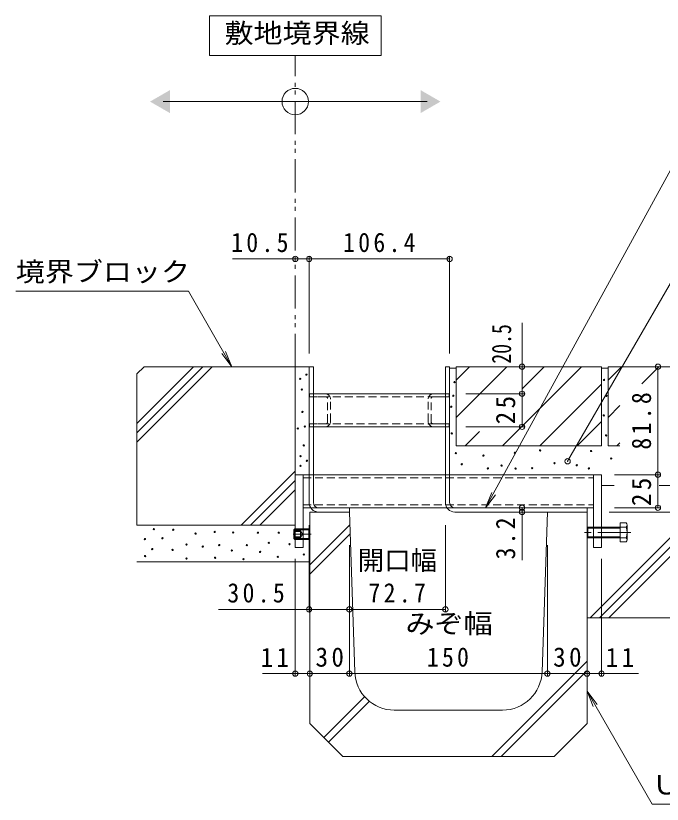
# Model space of a CAD drawing. Units: millimetres at full size, sheet at 1:5; some dimension numbers follow another scale. Extents: x -1680 to 1936, y -1318 to 1367.
# Drawn here: x 359 to 849, y -756 to -159 of the extents above; entities that cross this region are included whole.
import ezdxf
from ezdxf.enums import TextEntityAlignment as Align

# ---------------------------------------------------------------- set-up
doc = ezdxf.new("R2010")
doc.units = ezdxf.units.MM
doc.header["$LTSCALE"] = 5
doc.header["$PDMODE"] = 32
doc.header["$PDSIZE"] = 4
for name, pattern in [('CHAIN1', [8, 5, -1, 1, -1]), ('DASHED1', [1.8, 1.2, -0.6]), ('DOUBLE_CHAIN1', [8.8, 5, -1, 0.6, -0.6, 0.6, -1])]:
    doc.linetypes.add(name, pattern=pattern)
for name, color, linetype, lineweight in [('4-0_通り芯', 7, 'Continuous', 9), ('4-3_寸法', 7, 'DASHED1', 9), ('4-4_文字', 7, 'Continuous', 9), ('4-5_建具', 7, 'Continuous', 9), ('4-E_見え係り', 7, 'Continuous', 9), ('4-F_断熱材', 6, 'Continuous', 5)]:
    doc.layers.add(name, color=color, linetype=linetype, lineweight=lineweight)
doc.styles.add('ＭＳ ゴシック', font='')
doc.styles.get('ＭＳ ゴシック').set_extended_font_data('MS Gothic')

msp = doc.modelspace()

# ---------------------------------------------------------------- linework, layer by layer
at = {"layer": '4-0_通り芯'}
for p, q in [((581.595, -424.783), (584.795, -424.783)), ((581.595, -527.583), (581.595, -424.783)), ((584.795, -527.583), (584.795, -424.783)), ((687.995, -424.783), (684.795, -424.783)), ((684.795, -527.583), (684.795, -424.783)), ((687.995, -527.583), (687.995, -424.783)), ((584.795, -445.283), (684.795, -445.283)), ((584.795, -470.283), (684.795, -470.283)), ((577.095, -506.583), (571.095, -506.583)), ((571.095, -506.583), (571.095, -561.583)), ((577.095, -506.583), (581.595, -506.583)), ((577.095, -561.583), (577.095, -506.583)), ((584.795, -506.583), (684.795, -506.583)), ((687.995, -506.583), (797.095, -506.583)), ((803.095, -506.583), (797.095, -506.583)), ((797.095, -506.583), (797.095, -561.583)), ((577.095, -531.583), (582.808, -531.583)), ((588.795, -531.583), (686.008, -531.583)), ((588.795, -534.783), (612.095, -534.783)), ((612.095, -531.583), (612.095, -534.783)), ((691.995, -531.583), (797.095, -531.583)), ((691.995, -534.783), (792.095, -534.783)), ((792.095, -534.783), (792.095, -531.583)), ((571.095, -561.583), (577.095, -561.583))]:
    msp.add_line(p, q, dxfattribs=at)
at = {"layer": '4-0_通り芯', "linetype": 'DASHED1'}
for p, q in [((584.795, -445.283), (581.595, -445.283)), ((581.595, -447.583), (687.995, -447.583)), ((684.795, -445.283), (687.995, -445.283)), ((581.595, -467.983), (687.995, -467.983)), ((584.795, -470.283), (581.595, -470.283)), ((684.795, -470.283), (687.995, -470.283)), ((581.595, -506.583), (584.795, -506.583)), ((684.795, -506.583), (687.995, -506.583)), ((577.095, -508.883), (797.095, -508.883)), ((577.095, -529.283), (797.095, -529.283)), ((582.808, -531.583), (588.795, -531.583)), ((686.008, -531.583), (691.995, -531.583))]:
    msp.add_line(p, q, dxfattribs=at)
at = {"layer": '4-0_通り芯', "color": 2}
for p, q in [((817.095, -543.083), (817.095, -557.483)), ((821.795, -543.083), (817.095, -543.083)), ((570.095, -548.283), (570.095, -554.883)), ((571.095, -548.283), (570.095, -548.283)), ((571.095, -549.083), (570.095, -549.083)), ((576.611, -547.583), (581.395, -547.583)), ((582.095, -548.283), (576.611, -548.283)), ((582.095, -548.283), (581.395, -547.583)), ((581.395, -547.583), (581.395, -555.583)), ((582.095, -548.283), (582.095, -554.883)), ((792.795, -546.283), (792.095, -546.983)), ((792.095, -546.983), (792.095, -553.583)), ((797.095, -546.983), (792.095, -546.983)), ((792.795, -546.283), (792.795, -554.283)), ((797.095, -546.283), (792.795, -546.283)), ((821.795, -546.283), (803.095, -546.283)), ((817.095, -546.983), (803.095, -546.983)), ((822.395, -556.147), (822.395, -544.947)), ((571.095, -549.583), (570.095, -549.583)), ((571.095, -553.583), (570.095, -553.583)), ((571.095, -554.083), (570.095, -554.083)), ((570.795, -555.583), (570.095, -554.883)), ((571.095, -554.883), (570.095, -554.883)), ((582.095, -554.883), (576.611, -554.883)), ((581.395, -555.583), (582.095, -554.883)), ((792.095, -553.583), (792.795, -554.283)), ((792.095, -553.583), (797.095, -553.583)), ((792.795, -554.283), (797.095, -554.283)), ((803.095, -553.583), (817.095, -553.583)), ((803.095, -554.283), (821.795, -554.283)), ((570.795, -555.583), (571.095, -555.583)), ((576.611, -555.583), (581.395, -555.583)), ((817.095, -557.483), (821.795, -557.483))]:
    msp.add_line(p, q, dxfattribs=at)
at = {"layer": '4-0_通り芯', "color": 2, "linetype": 'DASHED1'}
for p, q in [((570.795, -547.583), (570.795, -555.583)), ((576.611, -547.583), (571.095, -547.583)), ((571.095, -548.283), (576.611, -548.283)), ((575.095, -549.083), (571.095, -549.083)), ((575.095, -549.083), (576.538, -551.583)), ((575.095, -549.083), (575.095, -554.083)), ((797.095, -546.283), (803.095, -546.283)), ((797.095, -546.983), (803.095, -546.983)), ((575.095, -549.583), (571.095, -549.583)), ((575.095, -553.583), (571.095, -553.583)), ((575.095, -554.083), (571.095, -554.083)), ((576.611, -554.883), (571.095, -554.883)), ((575.095, -554.083), (576.538, -551.583)), ((797.095, -553.583), (803.095, -553.583)), ((797.095, -554.283), (803.095, -554.283)), ((571.095, -555.583), (576.611, -555.583))]:
    msp.add_line(p, q, dxfattribs=at)
at = {"layer": '4-0_通り芯', "color": 2, "linetype": 'CHAIN1'}
for p, q in [((569.39, -551.583), (583.07, -551.583)), ((825.179, -550.283), (789.379, -550.283))]:
    msp.add_line(p, q, dxfattribs=at)
at = {"layer": '4-0_通り芯'}
msp.add_lwpolyline([(797.095, -561.583), (803.095, -561.583), (803.095, -506.583)], dxfattribs=at)
at = {"layer": '4-0_通り芯', "color": 2}
msp.add_lwpolyline([(570.095, -548.283), (570.795, -547.583), (571.095, -547.583)], dxfattribs=at)
at = {"layer": '4-0_通り芯'}
for centre, radius in [((588.795, -527.583), 7.2), ((588.795, -527.583), 4), ((691.995, -527.583), 7.2), ((691.995, -527.583), 4)]:
    msp.add_arc(centre, radius, 180, 270, dxfattribs=at)
at = {"layer": '4-0_通り芯', "color": 2}
for centre, radius, start, end in [((820.02, -544.683), 2.39, 317.9749, 42.0251), ((808.987, -550.283), 13.418, 342.65606, 17.34394), ((820.02, -555.883), 2.39, 317.9749, 42.0251)]:
    msp.add_arc(centre, radius, start, end, dxfattribs=at)
at = {"layer": '4-3_寸法'}
for p, q in [((581.795, -445.283), (584.795, -445.283)), ((581.795, -447.583), (581.795, -445.283)), ((581.795, -447.583), (581.795, -445.283)), ((584.795, -447.583), (581.795, -447.583)), ((593.795, -445.283), (584.795, -445.283)), ((594.295, -447.583), (584.795, -447.583)), ((675.295, -447.583), (684.795, -447.583)), ((675.795, -445.283), (684.795, -445.283)), ((687.795, -445.283), (684.795, -445.283)), ((684.795, -447.583), (687.795, -447.583)), ((687.795, -447.583), (687.795, -445.283)), ((687.795, -447.583), (687.795, -445.283)), ((595.495, -466.783), (595.495, -448.783)), ((597.795, -466.283), (597.795, -449.283)), ((671.795, -466.283), (671.795, -449.283)), ((674.095, -466.783), (674.095, -448.783)), ((584.795, -467.983), (581.795, -467.983)), ((581.795, -467.983), (581.795, -470.283)), ((581.795, -467.983), (581.795, -470.283)), ((581.795, -470.283), (584.795, -470.283)), ((594.295, -467.983), (584.795, -467.983)), ((593.795, -470.283), (584.795, -470.283)), ((675.295, -467.983), (684.795, -467.983)), ((675.795, -470.283), (684.795, -470.283)), ((684.795, -467.983), (687.795, -467.983)), ((687.795, -470.283), (684.795, -470.283)), ((687.795, -467.983), (687.795, -470.283)), ((687.795, -467.983), (687.795, -470.283))]:
    msp.add_line(p, q, dxfattribs=at)
for centre, radius, start, end in [((593.795, -449.283), 4, 0, 90), ((594.295, -448.783), 1.2, 0, 90), ((675.795, -449.283), 4, 90, 180), ((675.295, -448.783), 1.2, 90, 180), ((593.795, -466.283), 4, 270, 0), ((594.295, -466.783), 1.2, 270, 0), ((675.795, -466.283), 4, 180, 270), ((675.295, -466.783), 1.2, 180, 270)]:
    msp.add_arc(centre, radius, start, end, dxfattribs=at)
at = {"layer": '4-4_文字'}
for p, q in [((523.512, -343.199), (687.995, -343.199)), ((581.595, -341.699), (581.595, -414.783)), ((687.995, -341.699), (687.995, -414.783)), ((742.895, -424.783), (742.895, -391.546)), ((742.895, -445.283), (742.895, -424.783)), ((845.793, -424.783), (845.793, -506.583)), ((744.395, -445.283), (700.295, -445.283)), ((742.895, -445.283), (742.895, -470.283)), ((744.395, -470.283), (700.295, -470.283)), ((847.293, -506.583), (813.018, -506.583)), ((845.793, -506.583), (845.793, -531.583)), ((742.895, -531.583), (742.895, -571.29)), ((1005.805, -534.783), (808.862, -534.783)), ((847.293, -531.583), (813.018, -531.583)), ((581.595, -610.021), (581.595, -544.783)), ((684.795, -610.021), (684.795, -544.783)), ((792.095, -658.614), (792.095, -544.783)), ((612.095, -658.614), (612.095, -559.783)), ((762.095, -658.614), (762.095, -559.783)), ((571.095, -658.614), (571.095, -570.283)), ((803.095, -658.614), (803.095, -570.283)), ((512.965, -608.521), (581.595, -608.521)), ((581.595, -608.521), (612.095, -608.521)), ((612.095, -608.521), (684.795, -608.521)), ((546.187, -657.114), (571.095, -657.114)), ((571.095, -657.114), (612.095, -657.114)), ((612.095, -657.114), (762.095, -657.114)), ((762.095, -657.114), (792.095, -657.114)), ((792.095, -657.114), (803.095, -657.114)), ((803.095, -657.114), (830.985, -657.114))]:
    msp.add_line(p, q, dxfattribs=at)
for p in [(571.095, -343.199), (581.595, -343.199), (687.995, -343.199), (742.895, -424.783), (845.793, -424.783), (742.895, -445.283), (742.895, -470.283), (845.793, -506.583), (742.895, -531.583), (845.793, -531.583), (742.895, -534.783), (581.595, -608.521), (612.095, -608.521), (684.795, -608.521), (571.095, -657.114), (582.095, -657.114), (612.095, -657.114), (762.095, -657.114), (792.095, -657.114), (803.095, -657.114)]:
    msp.add_point(p, dxfattribs=at)
at = {"layer": '4-5_建具', "color": 2, "linetype": 'DOUBLE_CHAIN1'}
msp.add_line((571.095, -424.783), (571.095, -189.098), dxfattribs=at)
at = {"layer": '4-5_建具'}
for p, q in [((471.095, -224.076), (671.095, -224.076)), ((715.258, -531.583), (866.98, -254.499)), ((777.416, -496.402), (887.433, -305.848)), ((359.376, -367.615), (490.113, -367.615)), ((523.119, -424.783), (490.113, -367.615)), ((523.119, -424.783), (515.509, -414.866)), ((523.119, -424.783), (518.335, -413.235)), ((715.258, -531.583), (720.041, -520.035)), ((715.258, -531.583), (722.867, -521.666)), ((792.095, -670.528), (841.454, -756.021)), ((792.095, -670.528), (799.704, -680.445)), ((792.095, -670.528), (796.879, -682.076)), ((841.454, -756.021), (947.601, -756.021))]:
    msp.add_line(p, q, dxfattribs=at)
msp.add_lwpolyline([(506.095, -189.098), (636.095, -189.098), (636.095, -159.098), (506.095, -159.098)], close=True, dxfattribs=at)
msp.add_circle((571.095, -224.076), 10, dxfattribs=at)
msp.add_point((777.416, -496.402), dxfattribs=at)
for points in [[(476.095, -215.415), (476.095, -232.736), (461.095, -224.076)], [(666.095, -215.415), (666.095, -232.736), (681.095, -224.076)]]:
    msp.add_solid(points, dxfattribs=at)
at = {"layer": '4-E_見え係り', "color": 2}
for p, q in [((451.095, -430.246), (456.558, -424.783)), ((451.095, -467.762), (494.073, -424.783)), ((451.095, -474.833), (501.144, -424.783)), ((451.095, -481.904), (508.215, -424.783)), ((581.595, -424.783), (456.558, -424.783)), ((692.995, -425.783), (687.995, -425.783)), ((802.995, -424.783), (692.995, -424.783)), ((692.995, -434.931), (703.142, -424.783)), ((692.995, -424.783), (692.995, -484.783)), ((692.995, -463.215), (731.426, -424.783)), ((727.995, -484.783), (787.995, -424.783)), ((759.711, -424.783), (743.046, -441.448)), ((802.995, -424.783), (802.995, -484.783)), ((802.995, -425.783), (807.995, -425.783)), ((917.995, -424.783), (807.995, -424.783)), ((807.995, -434.931), (818.142, -424.783)), ((807.995, -424.783), (807.995, -484.783)), ((846.426, -424.783), (833.526, -437.684)), ((451.095, -430.246), (451.095, -544.783)), ((756.279, -484.783), (802.995, -438.068)), ((816.994, -454.215), (807.995, -463.215)), ((784.564, -484.783), (802.995, -466.352)), ((699.711, -484.783), (710.731, -473.763)), ((816.994, -482.5), (814.711, -484.783)), ((802.995, -484.783), (692.995, -484.783)), ((816.994, -484.783), (807.995, -484.783)), ((530.223, -544.783), (571.095, -503.911)), ((537.294, -544.783), (571.095, -510.983)), ((544.365, -544.783), (571.095, -518.054)), ((803.095, -514.783), (812.757, -514.783)), ((846.732, -514.783), (964.626, -514.783)), ((794.39, -614.783), (864.626, -544.547)), ((801.461, -614.783), (864.626, -551.618)), ((808.532, -614.783), (864.626, -558.689)), ((451.095, -572.561), (582.095, -572.561)), ((792.095, -614.783), (964.626, -614.783))]:
    msp.add_line(p, q, dxfattribs=at)
msp.add_lwpolyline([(451.095, -544.783), (571.095, -544.783), (571.095, -424.783)], dxfattribs=at)
at = {"layer": '4-E_見え係り'}
for centre in [(574.922, -433.977), (579.558, -430.805), (804.962, -434.797), (576.061, -442.109), (691.726, -436.402), (690.829, -446.789), (806.857, -446.9), (576.549, -459.025), (689.281, -455.112), (804.718, -461.693), (572.971, -471.55), (578.338, -470.086), (689.668, -475.244), (806.552, -476.792), (577.525, -484.4), (737.457, -489.955), (756.539, -488.127), (795.165, -488.6), (575.166, -492.532), (579.966, -495.938), (692.742, -490.149), (713.648, -492.084), (810.445, -494.297), (575.075, -499.851), (697.194, -498.666), (717.083, -501.766), (727.392, -499.634), (750.531, -501.603), (767.461, -497.892), (784.302, -499.44), (793.559, -501.766), (738.038, -501.957), (463.975, -547.679), (478.691, -548.229), (457.236, -555.244), (470.439, -554.694), (495.608, -551.118), (510.05, -549.88), (524.078, -550.292), (542.783, -550.43), (558.6, -550.43), (488.731, -559.507), (500.972, -561.02), (513.488, -559.783), (534.394, -559.783), (551.036, -558.132), (566.715, -559.232), (462.737, -562.808), (478.141, -563.496), (523.116, -563.909), (544.434, -565.009), (577.58, -566.934), (457.373, -568.172), (488.731, -570.098), (510.325, -569.41), (531.78, -570.51), (557.775, -568.722)]:
    msp.add_circle(centre, 0.5, dxfattribs=at)
at = {"layer": '4-F_断熱材'}
for p, q in [((582.095, -534.783), (582.095, -694.783)), ((582.095, -534.783), (612.095, -534.783)), ((616.128, -655.783), (612.095, -534.783)), ((758.062, -655.783), (762.095, -534.783)), ((792.095, -534.783), (762.095, -534.783)), ((792.095, -694.783), (792.095, -534.783)), ((582.095, -574.752), (612.417, -544.431)), ((582.095, -581.824), (612.645, -551.274)), ((719.907, -719.783), (792.095, -647.595)), ((726.978, -719.783), (792.095, -654.666)), ((592.79, -705.479), (623.626, -674.643)), ((596.326, -709.014), (627.238, -678.102)), ((728.078, -684.783), (646.112, -684.783)), ((607.095, -719.783), (582.095, -694.783))]:
    msp.add_line(p, q, dxfattribs=at)
msp.add_lwpolyline([(607.095, -719.783), (767.095, -719.783), (792.095, -694.783)], dxfattribs=at)
for centre, start, end in [((646.112, -654.783), 181.90915, 270), ((728.078, -654.783), 270, 358.09085)]:
    msp.add_arc(centre, 30, start, end, dxfattribs=at)

# ---------------------------------------------------------------- texts
at = {"layer": '4-4_文字', "color": 2, "style": 'ＭＳ ゴシック', "width": 0.75}
msp.add_text('20.5', height=14.66, rotation=90, dxfattribs=at).set_placement((739.003, -422.5), align=Align.BOTTOM_LEFT)
at = {"layer": '4-4_文字', "color": 2, "style": 'ＭＳ ゴシック'}
msp.add_text('開口幅', height=14.66, dxfattribs=at).set_placement((618.445, -583.092), align=Align.BOTTOM_LEFT)
at = {"layer": '4-4_文字', "color": 2, "style": 'ＭＳ ゴシック', "width": 1.1}
msp.add_text('みぞ幅', height=14.66, dxfattribs=at).set_placement((654.595, -630.973), align=Align.BOTTOM_LEFT)
at = {"layer": '4-4_文字', "color": 2, "char_height": 14.66, "attachment_point": 7, "style": 'ＭＳ ゴシック'}
for s, insert in [('\\T1.28;\\W0.9;10.5', (522.525, -338.199)), ('\\T1.28;\\W0.9;106.4', (607.295, -338.199)), ('\\T1.28;\\W0.9;30.5', (519.676, -603.521)), ('\\T1.28;\\W0.9;72.7', (626.57, -603.521)), ('\\T1.27;\\W0.95;11', (544.837, -652.114)), ('\\T1.27;\\W0.95;30', (586.47, -652.114)), ('\\T1.27;\\W0.9;150', (670.845, -652.114)), ('\\T1.27;\\W0.95;30', (766.47, -652.114)), ('\\T1.27;\\W0.95;11', (806.238, -652.114))]:
    msp.add_mtext(s, dxfattribs=dict(at, insert=insert))
at = {"layer": '4-4_文字', "color": 2, "char_height": 14.66, "attachment_point": 7, "rotation": 90, "style": 'ＭＳ ゴシック'}
for s, insert in [('\\T1.28;\\W0.9;81.8', (840.793, -487.558)), ('\\T1.27;\\W0.95;25', (737.895, -468.408)), ('\\T1.27;\\W0.95;25', (840.793, -530.306)), ('\\T1.27;\\W0.9;3.2', (737.895, -570.673))]:
    msp.add_mtext(s, dxfattribs=dict(at, insert=insert))
at = {"layer": '4-5_建具', "color": 2, "style": 'ＭＳ ゴシック', "width": 1.1}
for s, p in [('敷地境界線', (517.517, -183.998)), ('境界ブロック', (359.376, -364.615)), ('Ｕ形側溝', (841.454, -753.021))]:
    msp.add_text(s, height=14.66, dxfattribs=at).set_placement(p, align=Align.BOTTOM_LEFT)

doc.saveas('drawing.dxf')
